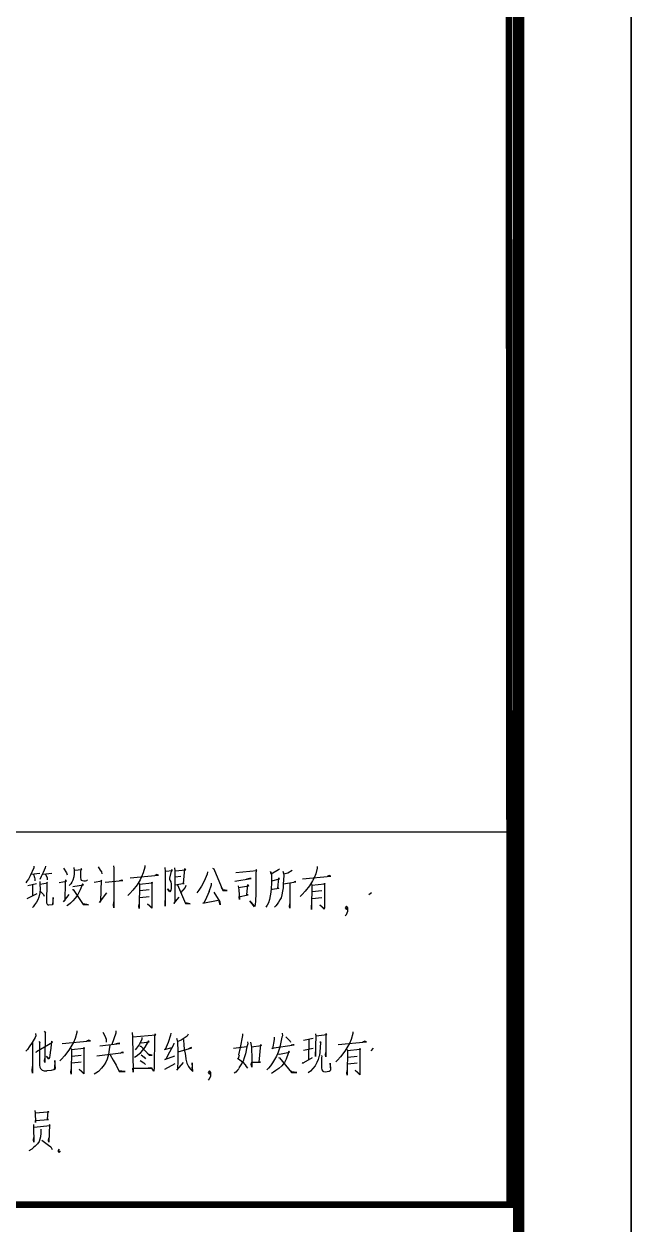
# Model space of a CAD drawing. Extents: x 12152 to 491505, y 111028 to 412681.
# Drawn here: x 486097 to 491498, y 135418 to 146091 of the extents above; entities that cross this region are included whole.
import ezdxf

# ---------------------------------------------------------------- set-up
doc = ezdxf.new("R2010")
doc.units = 0
doc.header["$LTSCALE"] = 1000
doc.header["$MEASUREMENT"] = 0
doc.layers.add('PUB_TITLE', color=4, linetype='Continuous')
doc.layers.add('yichutu', color=7, linetype='Continuous', true_color=0xffffff, plot=False)

# ---------------------------------------------------------------- blocks, each defined once
blk = doc.blocks.new('yct-1051-594-105100-59400-100-1002.0')
at = {"layer": 'yichutu', "color": 7, "true_color": 0xffffff}
blk.add_lwpolyline([(0, 0), (0, 59400), (105100, 59400), (105100, 0)], close=True, dxfattribs=at)

msp = doc.modelspace()

# ---------------------------------------------------------------- linework, layer by layer
at = {"layer": 'PUB_TITLE'}
for p, q in [((482019.5, 138912), (490419.5, 138912)), ((486186.2, 138592.2), (486152.3, 138519.7)), ((486162, 138534.8), (486239.4, 138543.9)), ((486186.2, 138607.4), (486186.2, 138592.2)), ((486268.5, 138549.9), (486249.1, 138513.6)), ((486263.6, 138534.8), (486345.9, 138543.9)), ((486285.4, 138592.2), (486268.5, 138549.9)), ((486287.8, 138607.4), (486285.4, 138592.2)), ((486447.5, 138589.2), (486476.5, 138546.9)), ((486476.5, 138546.9), (486481.3, 138528.7)), ((486544.2, 138537.8), (486539.4, 138510.6)), ((486541.8, 138595.3), (486544.2, 138568)), ((486544.2, 138568), (486544.2, 138537.8)), ((486546.6, 138571.1), (486611.9, 138577.1)), ((486607.1, 138586.2), (486599.8, 138562)), ((486599.8, 138562), (486599.8, 138540.8)), ((486599.8, 138540.8), (486599.8, 138522.7)), ((486611.9, 138577.1), (486607.1, 138586.2)), ((486757.1, 138601.3), (486776.4, 138571.1)), ((486776.4, 138571.1), (486786.1, 138556)), ((486786.1, 138556), (486790.9, 138537.8)), ((486894.9, 138610.4), (486897.4, 138589.2)), ((486897.4, 138589.2), (486897.4, 138235.4)), ((487158.6, 138546.9), (487144.1, 138510.6)), ((487173.1, 138598.3), (487158.6, 138546.9)), ((487173.1, 138613.4), (487173.1, 138598.3)), ((487349.7, 138595.3), (487354.5, 138559)), ((487354.5, 138559), (487354.5, 138250.6)), ((487357, 138562), (487417.4, 138568)), ((487410.2, 138574.1), (487390.8, 138498.5)), ((487417.4, 138568), (487410.2, 138574.1)), ((487436.8, 138592.2), (487439.2, 138565)), ((487439.2, 138565), (487439.2, 138286.8)), ((487441.6, 138565), (487536, 138574.1)), ((487526.3, 138583.2), (487514.2, 138453.1)), ((487536, 138574.1), (487526.3, 138583.2)), ((487729.5, 138556), (487727, 138534.8)), ((487773, 138589.2), (487785.1, 138583.2)), ((487785.1, 138583.2), (487867.3, 138389.7)), ((487981.3, 138550.1), (488167.6, 138568.2)), ((488162.8, 138577.3), (488160.3, 138532)), ((488167.6, 138568.2), (488162.8, 138577.3)), ((488291, 138559.2), (488298.2, 138535)), ((488295.8, 138535), (488291, 138559.2)), ((488361.1, 138574.3), (488295.8, 138535)), ((488370.8, 138580.3), (488361.1, 138574.3)), ((488404.6, 138559.2), (488409.5, 138522.9)), ((488409.5, 138535), (488404.6, 138559.2)), ((488445.8, 138544.1), (488409.5, 138535)), ((488484.5, 138568.2), (488445.8, 138544.1)), ((488692.5, 138538), (488678, 138501.7)), ((488707, 138589.4), (488692.5, 138538)), ((488707, 138604.5), (488707, 138589.4)), ((486123.3, 138474.3), (486113.6, 138459.2)), ((486137.8, 138492.5), (486123.3, 138474.3)), ((486130.6, 138435), (486208, 138453.1)), ((486152.3, 138519.7), (486137.8, 138492.5)), ((486174.1, 138441.1), (486174.1, 138341.3)), ((486181.4, 138534.8), (486191, 138504.5)), ((486191, 138504.5), (486193.5, 138495.5)), ((486193.5, 138495.5), (486193.5, 138477.3)), ((486249.1, 138513.6), (486237, 138489.4)), ((486237, 138471.3), (486239.4, 138444.1)), ((486239.4, 138444.1), (486241.8, 138404.8)), ((486241.8, 138447.1), (486307.2, 138459.2)), ((486287.8, 138534.8), (486302.3, 138501.5)), ((486299.9, 138447.1), (486297.5, 138302)), ((486299.9, 138465.2), (486299.9, 138447.1)), ((486307.2, 138459.2), (486299.9, 138465.2)), ((486302.3, 138501.5), (486304.7, 138486.4)), ((486411.2, 138462.2), (486476.5, 138474.3)), ((486464.4, 138462.2), (486462, 138302)), ((486466.8, 138486.4), (486464.4, 138462.2)), ((486476.5, 138474.3), (486466.8, 138486.4)), ((486512.8, 138450.1), (486500.7, 138435)), ((486522.4, 138465.2), (486512.8, 138450.1)), ((486532.1, 138483.4), (486522.4, 138465.2)), ((486539.4, 138510.6), (486532.1, 138483.4)), ((486532.1, 138425.9), (486626.4, 138441.1)), ((486599.8, 138522.7), (486599.8, 138501.5)), ((486599.8, 138501.5), (486602.3, 138492.5)), ((486602.3, 138492.5), (486607.1, 138483.4)), ((486607.1, 138483.4), (486616.8, 138480.4)), ((486619.2, 138450.1), (486609.5, 138425.9)), ((486616.8, 138480.4), (486628.9, 138477.3)), ((486626.4, 138441.1), (486619.2, 138450.1)), ((486628.9, 138477.3), (486645.8, 138477.3)), ((486645.8, 138477.3), (486655.5, 138480.4)), ((486655.5, 138480.4), (486662.7, 138486.4)), ((486720.8, 138465.2), (486788.5, 138477.3)), ((486783.7, 138483.4), (486778.8, 138295.9)), ((486788.5, 138477.3), (486783.7, 138483.4)), ((486820, 138465.2), (486977.2, 138480.4)), ((486967.5, 138483.4), (486948.2, 138477.3)), ((486977.2, 138480.4), (486967.5, 138483.4)), ((487042.5, 138501.5), (487294.1, 138525.7)), ((487103, 138441.1), (487064.3, 138392.7)), ((487129.6, 138486.4), (487103, 138441.1)), ((487119.9, 138459.2), (487124.7, 138447.1)), ((487124.7, 138447.1), (487122.3, 138247.5)), ((487124.7, 138447.1), (487236, 138459.2)), ((487144.1, 138510.6), (487129.6, 138486.4)), ((487236, 138465.2), (487240.8, 138459.2)), ((487236, 138459.2), (487236, 138465.2)), ((487240.8, 138459.2), (487236, 138456.2)), ((487236, 138456.2), (487236, 138244.5)), ((487279.6, 138531.8), (487260.2, 138522.7)), ((487294.1, 138525.7), (487279.6, 138531.8)), ((487390.8, 138498.5), (487390.8, 138492.5)), ((487390.8, 138492.5), (487395.7, 138483.4)), ((487395.7, 138483.4), (487402.9, 138468.3)), ((487402.9, 138468.3), (487407.8, 138447.1)), ((487407.8, 138447.1), (487407.8, 138429)), ((487492.4, 138513.6), (487441.6, 138507.6)), ((487521.4, 138453.1), (487444, 138438)), ((487463.4, 138441.1), (487533.5, 138274.8)), ((487514.2, 138453.1), (487521.4, 138453.1)), ((487538.4, 138435), (487531.1, 138416.9)), ((487700.4, 138474.3), (487676.3, 138429)), ((487727, 138534.8), (487700.4, 138474.3)), ((487763.3, 138438), (487741.6, 138377.6)), ((487763.3, 138456.2), (487763.3, 138438)), ((487974.1, 138474.5), (488119.2, 138495.7)), ((488004, 138433.3), (488008.9, 138397)), ((488104.7, 138495.7), (488078.1, 138489.6)), ((488080.5, 138350.5), (488087.8, 138444.3)), ((488087.8, 138444.3), (488095, 138429.2)), ((488119.2, 138495.7), (488104.7, 138495.7)), ((488160.3, 138532), (488160.3, 138362.6)), ((488298.2, 138456.4), (488295.8, 138408)), ((488298.2, 138535), (488298.2, 138456.4)), ((488368.4, 138489.6), (488300.6, 138474.5)), ((488356.3, 138408), (488363.5, 138501.7)), ((488363.5, 138501.7), (488368.4, 138489.6)), ((488404.6, 138447.3), (488402.2, 138414)), ((488407.1, 138486.6), (488404.6, 138447.3)), ((488409.5, 138522.9), (488407.1, 138486.6)), ((488407.1, 138450.3), (488515.9, 138468.5)), ((488462.7, 138456.4), (488462.7, 138232.6)), ((488508.7, 138471.5), (488496.6, 138465.4)), ((488515.9, 138468.5), (488508.7, 138471.5)), ((488576.4, 138492.6), (488827.9, 138516.8)), ((488636.9, 138432.2), (488598.2, 138383.8)), ((488663.5, 138477.5), (488636.9, 138432.2)), ((488653.8, 138450.3), (488658.6, 138438.2)), ((488658.6, 138438.2), (488656.2, 138238.7)), ((488658.6, 138438.2), (488769.9, 138450.3)), ((488678, 138501.7), (488663.5, 138477.5)), ((488769.9, 138456.4), (488774.7, 138450.3)), ((488769.9, 138450.3), (488769.9, 138456.4)), ((488774.7, 138450.3), (488769.9, 138447.3)), ((488769.9, 138447.3), (488769.9, 138235.6)), ((488813.4, 138522.9), (488794.1, 138513.8)), ((488827.9, 138516.8), (488813.4, 138522.9)), ((486125.7, 138320.1), (486215.2, 138362.4)), ((486229.8, 138332.2), (486220.1, 138308)), ((486237, 138368.5), (486229.8, 138332.2)), ((486241.8, 138404.8), (486237, 138368.5)), ((486241.8, 138383.6), (486270.9, 138353.4)), ((486270.9, 138353.4), (486275.7, 138341.3)), ((486355.5, 138329.2), (486350.7, 138268.7)), ((486355.5, 138268.7), (486355.5, 138329.2)), ((486449.9, 138289.9), (486500.7, 138353.4)), ((486529.7, 138398.7), (486534.5, 138398.7)), ((486534.5, 138398.7), (486624, 138265.7)), ((486573.2, 138350.3), (486553.9, 138323.1)), ((486585.3, 138371.5), (486573.2, 138350.3)), ((486597.4, 138395.7), (486585.3, 138371.5)), ((486609.5, 138425.9), (486597.4, 138395.7)), ((486769.2, 138283.8), (486834.5, 138368.5)), ((487037.7, 138362.4), (487020.7, 138347.3)), ((487064.3, 138392.7), (487037.7, 138362.4)), ((487211.8, 138395.7), (487127.2, 138386.6)), ((487127.2, 138329.2), (487211.8, 138338.2)), ((487373.9, 138404.8), (487395.7, 138380.6)), ((487395.7, 138377.6), (487373.9, 138404.8)), ((487402.9, 138392.7), (487395.7, 138377.6)), ((487405.3, 138407.8), (487402.9, 138392.7)), ((487407.8, 138429), (487405.3, 138407.8)), ((487429.5, 138274.8), (487477.9, 138332.2)), ((487531.1, 138416.9), (487490, 138368.5)), ((487652.1, 138392.7), (487635.1, 138368.5)), ((487676.3, 138429), (487652.1, 138392.7)), ((487722.2, 138329.2), (487698, 138277.8)), ((487744, 138380.6), (487722.2, 138329.2)), ((487741.6, 138377.6), (487744, 138380.6)), ((487785.1, 138374.5), (487838.3, 138289.9)), ((487869.8, 138395.7), (487855.2, 138416.9)), ((487867.3, 138389.7), (487872.2, 138389.7)), ((487906, 138389.7), (487869.8, 138395.7)), ((487872.2, 138389.7), (487906, 138389.7)), ((488095, 138429.2), (488005.5, 138414)), ((488005.5, 138335.4), (488092.6, 138350.5)), ((488008.9, 138397), (488013.7, 138309.3)), ((488013.7, 138309.3), (488011.3, 138330.5)), ((488092.6, 138350.5), (488080.5, 138350.5)), ((488160.3, 138362.6), (488157.9, 138296.1)), ((488288.5, 138341.5), (488281.3, 138311.2)), ((488293.4, 138374.7), (488288.5, 138341.5)), ((488295.8, 138408), (488293.4, 138374.7)), ((488303, 138398.9), (488307.9, 138401.9)), ((488307.9, 138401.9), (488363.5, 138411)), ((488363.5, 138411), (488356.3, 138408)), ((488385.3, 138326.3), (488373.2, 138308.2)), ((488392.5, 138350.5), (488385.3, 138326.3)), ((488397.4, 138383.8), (488392.5, 138350.5)), ((488402.2, 138414), (488397.4, 138383.8)), ((488571.5, 138353.6), (488554.6, 138338.4)), ((488598.2, 138383.8), (488571.5, 138353.6)), ((488745.7, 138386.8), (488661, 138377.8)), ((488661, 138320.3), (488745.7, 138329.4)), ((489188.4, 138368.7), (489164.2, 138350.5)), ((486179, 138244.5), (486171.7, 138238.5)), ((486191, 138262.7), (486179, 138244.5)), ((486208, 138286.8), (486191, 138262.7)), ((486220.1, 138308), (486208, 138286.8)), ((486297.5, 138302), (486297.5, 138280.8)), ((486297.5, 138280.8), (486302.3, 138268.7)), ((486302.3, 138268.7), (486309.6, 138262.7)), ((486309.6, 138262.7), (486319.2, 138262.7)), ((486319.2, 138262.7), (486350.7, 138265.7)), ((486350.7, 138265.7), (486355.5, 138268.7)), ((486462, 138302), (486449.9, 138289.9)), ((486493.4, 138262.7), (486478.9, 138253.6)), ((486510.3, 138277.8), (486493.4, 138262.7)), ((486532.1, 138298.9), (486510.3, 138277.8)), ((486553.9, 138323.1), (486532.1, 138298.9)), ((486624, 138271.7), (486611.9, 138283.8)), ((486670, 138262.7), (486624, 138271.7)), ((486624, 138265.7), (486670, 138262.7)), ((486778.8, 138295.9), (486769.2, 138283.8)), ((486894.9, 138259.6), (486897.4, 138289.9)), ((486897.4, 138235.4), (486894.9, 138259.6)), ((487119.9, 138247.5), (487122.3, 138268.7)), ((487122.3, 138229.4), (487119.9, 138247.5)), ((487122.3, 138247.5), (487122.3, 138229.4)), ((487194.9, 138271.7), (487233.6, 138238.5)), ((487233.6, 138232.4), (487194.9, 138271.7)), ((487236, 138244.5), (487233.6, 138232.4)), ((487352.1, 138274.8), (487354.5, 138302)), ((487354.5, 138250.6), (487352.1, 138274.8)), ((487439.2, 138286.8), (487429.5, 138274.8)), ((487533.5, 138280.8), (487523.9, 138298.9)), ((487577.1, 138271.7), (487533.5, 138280.8)), ((487533.5, 138274.8), (487577.1, 138271.7)), ((487688.3, 138277.8), (487823.8, 138305)), ((487698, 138277.8), (487688.3, 138277.8)), ((487843.2, 138262.7), (487833.5, 138295.9)), ((487838.3, 138289.9), (487843.2, 138262.7)), ((488107.1, 138299.1), (488148.2, 138253.8)), ((488148.2, 138244.7), (488107.1, 138299.1)), ((488150.7, 138250.8), (488148.2, 138244.7)), ((488155.5, 138265.9), (488150.7, 138250.8)), ((488157.9, 138296.1), (488155.5, 138265.9)), ((488259.5, 138259.8), (488249.8, 138241.7)), ((488271.6, 138281), (488259.5, 138259.8)), ((488281.3, 138311.2), (488271.6, 138281)), ((488336.9, 138253.8), (488324.8, 138241.7)), ((488349, 138268.9), (488336.9, 138253.8)), ((488361.1, 138287), (488349, 138268.9)), ((488373.2, 138308.2), (488361.1, 138287)), ((488460.3, 138247.7), (488462.7, 138271.9)), ((488462.7, 138232.6), (488460.3, 138247.7)), ((488653.8, 138238.7), (488656.2, 138259.8)), ((488656.2, 138220.5), (488653.8, 138238.7)), ((488656.2, 138238.7), (488656.2, 138220.5)), ((488728.8, 138262.9), (488767.5, 138229.6)), ((488767.5, 138223.5), (488728.8, 138262.9)), ((488769.9, 138235.6), (488767.5, 138223.5)), ((488965.8, 138250.8), (488953.7, 138235.6)), ((488953.7, 138235.6), (488965.8, 138220.5)), ((488977.9, 138235.6), (488965.8, 138250.8)), ((488965.8, 138220.5), (488977.9, 138235.6)), ((488977.9, 138205.4), (488977.9, 138235.6)), ((488956.1, 138166.1), (488965.8, 138178.2)), ((488965.8, 138178.2), (488977.9, 138205.4)), ((486195.3, 137085.4), (486171.1, 137040)), ((486202.6, 137097.4), (486195.3, 137085.4)), ((486200.2, 137118.6), (486202.6, 137097.4)), ((486231.6, 137052.1), (486238.9, 137037)), ((486277.6, 137139.8), (486289.7, 137124.7)), ((486284.8, 137127.7), (486282.4, 136861.6)), ((486289.7, 137124.7), (486284.8, 137127.7)), ((486342.9, 137052.1), (486335.6, 136988.6)), ((486350.1, 137043), (486342.9, 137052.1)), ((486437.2, 137030.9), (486688.8, 137055.1)), ((486553.3, 137076.3), (486538.8, 137040)), ((486567.8, 137127.7), (486553.3, 137076.3)), ((486567.8, 137142.8), (486567.8, 137127.7)), ((486674.3, 137061.2), (486654.9, 137052.1)), ((486688.8, 137055.1), (486674.3, 137061.2)), ((486797.6, 137130.7), (486817, 137097.4)), ((486817, 137097.4), (486829.1, 137070.2)), ((486829.1, 137070.2), (486829.1, 137043)), ((486913.7, 137121.6), (486877.4, 137021.9)), ((486913.7, 137142.8), (486913.7, 137121.6)), ((487058.9, 137127.7), (487063.7, 137088.4)), ((487063.7, 137088.4), (487068.5, 136776.9)), ((487066.1, 137088.4), (487269.3, 137106.5)), ((487145.9, 137070.2), (487124.2, 137024.9)), ((487143.5, 137037), (487211.3, 137046)), ((487145.9, 137085.4), (487145.9, 137070.2)), ((487204, 137055.1), (487172.6, 136997.7)), ((487211.3, 137046), (487204, 137055.1)), ((487257.2, 137088.4), (487254.8, 136816.3)), ((487262.1, 137115.6), (487257.2, 137088.4)), ((487269.3, 137106.5), (487262.1, 137115.6)), ((487399.9, 137103.5), (487380.6, 137040)), ((487402.3, 137121.6), (487399.9, 137103.5)), ((487455.6, 137079.3), (487462.8, 137049.1)), ((487462.8, 137049.1), (487465.2, 136955.3)), ((487494.3, 137061.2), (487465.2, 137049.1)), ((487549.9, 137094.4), (487494.3, 137061.2)), ((487516, 137067.2), (487518.5, 137012.8)), ((487557.2, 137112.6), (487549.9, 137094.4)), ((488041.2, 137100.7), (488021.9, 136994.8)), ((488041.2, 137115.8), (488041.2, 137100.7)), ((488084.8, 137046.2), (488089.6, 137028.1)), ((488324.3, 137067.4), (488307.3, 136982.7)), ((488321.8, 137085.5), (488324.3, 137067.4)), ((488392, 137085.5), (488379.9, 137028.1)), ((488396.8, 137097.6), (488392, 137085.5)), ((488394.4, 137121.8), (488396.8, 137097.6)), ((488425.8, 137088.6), (488454.9, 137064.4)), ((488454.9, 137064.4), (488464.5, 137052.3)), ((488464.5, 137052.3), (488469.4, 137043.2)), ((488670.2, 137076.5), (488583.1, 137058.3)), ((488631.5, 137064.4), (488629, 136886)), ((488689.5, 137115.8), (488694.3, 137094.6)), ((488694.3, 137094.6), (488691.9, 137010)), ((488696.8, 137097.6), (488791.1, 137109.7)), ((488730.6, 137049.3), (488740.3, 137040.2)), ((488783.8, 137118.8), (488781.4, 137103.7)), ((488781.4, 137103.7), (488781.4, 136952.5)), ((488791.1, 137109.7), (488783.8, 137118.8)), ((488892.7, 137022.1), (489144.3, 137046.2)), ((489008.8, 137067.4), (488994.3, 137031.1)), ((489023.3, 137118.8), (489008.8, 137067.4)), ((489023.3, 137133.9), (489023.3, 137118.8)), ((489129.7, 137052.3), (489110.4, 137043.2)), ((489144.3, 137046.2), (489129.7, 137052.3)), ((486130, 136976.5), (486113.1, 136961.4)), ((486144.5, 137000.7), (486130, 136976.5)), ((486171.1, 137040), (486144.5, 137000.7)), ((486173.5, 137040), (486173.5, 136767.9)), ((486200.2, 136955.3), (486205, 136952.3)), ((486205, 136952.3), (486207.4, 136958.4)), ((486207.4, 136958.4), (486350.1, 137043)), ((486234, 137043), (486234, 136858.6)), ((486238.9, 137037), (486234, 137043)), ((486330.8, 136949.3), (486325.9, 136925.1)), ((486335.6, 136988.6), (486330.8, 136949.3)), ((486497.7, 136970.5), (486459, 136922.1)), ((486524.3, 137015.8), (486497.7, 136970.5)), ((486514.6, 136988.6), (486519.5, 136976.5)), ((486519.5, 136976.5), (486517, 136776.9)), ((486519.5, 136976.5), (486630.7, 136988.6)), ((486538.8, 137040), (486524.3, 137015.8)), ((486630.7, 136994.6), (486635.6, 136988.6)), ((486630.7, 136988.6), (486630.7, 136994.6)), ((486635.6, 136988.6), (486630.7, 136985.6)), ((486630.7, 136985.6), (486630.7, 136773.9)), ((486744.4, 136922.1), (486983.9, 136949.3)), ((486771, 137009.8), (486950, 137030.9)), ((486855.7, 136976.5), (486848.4, 136934.2)), ((486860.5, 137015.8), (486855.7, 136976.5)), ((486942.8, 137034), (486913.7, 137027.9)), ((486950, 137030.9), (486942.8, 137034)), ((486969.4, 136952.3), (486950, 136943.2)), ((486981.5, 136949.3), (486969.4, 136952.3)), ((487097.6, 136988.6), (487085.5, 136973.5)), ((487124.2, 137024.9), (487097.6, 136988.6)), ((487126.6, 136943.2), (487104.8, 136922.1)), ((487148.4, 136967.4), (487126.6, 136943.2)), ((487129, 137006.7), (487136.3, 137006.7)), ((487133.9, 137040), (487143.5, 137037)), ((487136.3, 137006.7), (487211.3, 136928.1)), ((487172.6, 136997.7), (487148.4, 136967.4)), ((487211.3, 136934.2), (487199.2, 136940.2)), ((487346.7, 136976.5), (487414.4, 136994.6)), ((487354, 136976.5), (487346.7, 136976.5)), ((487380.6, 137040), (487354, 136976.5)), ((487392.7, 136952.3), (487358.8, 136891.8)), ((487426.5, 137018.8), (487392.7, 136952.3)), ((487429, 137034), (487426.5, 137018.8)), ((487465.2, 136955.3), (487465.2, 136876.7)), ((487467.7, 136955.3), (487591, 136991.6)), ((487518.5, 137012.8), (487525.7, 136961.4)), ((487525.7, 136961.4), (487528.1, 136955.3)), ((487528.1, 136955.3), (487533, 136925.1)), ((487583.8, 136994.6), (487562, 136982.6)), ((487591, 136991.6), (487583.8, 136994.6)), ((487961.4, 136988.8), (488079.9, 137003.9)), ((488021.9, 136994.8), (488005, 136931.3)), ((488067.8, 136937.4), (488055.8, 136904.1)), ((488079.9, 137000.9), (488067.8, 136937.4)), ((488089.6, 137028.1), (488079.9, 137000.9)), ((488113.8, 137043.2), (488121.1, 136997.9)), ((488208.1, 137010), (488121.1, 136997.9)), ((488121.1, 136997.9), (488123.5, 136892)), ((488188.8, 136864.8), (488203.3, 137022.1)), ((488203.3, 137022.1), (488208.1, 137010)), ((488302.5, 136988.8), (488500.8, 137019)), ((488307.3, 136982.7), (488302.5, 136988.8)), ((488358.1, 136952.5), (488343.6, 136919.2)), ((488370.2, 136988.8), (488358.1, 136952.5)), ((488358.1, 136937.4), (488370.2, 136934.4)), ((488379.9, 137028.1), (488370.2, 136988.8)), ((488370.2, 136934.4), (488459.7, 136952.5)), ((488447.6, 136940.4), (488430.7, 136892)), ((488452.5, 136961.6), (488447.6, 136940.4)), ((488459.7, 136952.5), (488452.5, 136961.6)), ((488488.7, 137019), (488474.2, 137016)), ((488500.8, 137019), (488488.7, 137019)), ((488585.5, 136970.7), (488670.2, 136988.8)), ((488691.9, 137010), (488691.9, 136916.2)), ((488691.9, 136931.3), (488691.9, 136955.5)), ((488730.6, 136955.5), (488725.8, 136925.3)), ((488733, 136994.8), (488730.6, 136955.5)), ((488735.5, 137040.2), (488733, 136994.8)), ((488740.3, 137040.2), (488735.5, 137040.2)), ((488779, 136931.3), (488781.4, 136949.5)), ((488781.4, 136952.5), (488781.4, 136913.2)), ((488953.2, 136961.6), (488914.5, 136913.2)), ((488979.8, 137006.9), (488953.2, 136961.6)), ((488970.1, 136979.7), (488974.9, 136967.6)), ((488974.9, 136967.6), (488972.5, 136768.1)), ((488974.9, 136967.6), (489086.2, 136979.7)), ((488994.3, 137031.1), (488979.8, 137006.9)), ((489086.2, 136985.8), (489091, 136979.7)), ((489086.2, 136979.7), (489086.2, 136985.8)), ((489091, 136979.7), (489086.2, 136976.7)), ((489086.2, 136976.7), (489086.2, 136765)), ((489204.7, 136988.8), (489183, 136964.6)), ((486234, 136858.6), (486234, 136837.4)), ((486234, 136837.4), (486238.9, 136819.3)), ((486280, 136876.7), (486282.4, 136897.9)), ((486282.4, 136861.6), (486280, 136876.7)), ((486296.9, 136919.1), (486318.7, 136897.9)), ((486318.7, 136891.8), (486296.9, 136919.1)), ((486323.5, 136907), (486318.7, 136891.8)), ((486318.7, 136897.9), (486321.1, 136903.9)), ((486325.9, 136925.1), (486323.5, 136907)), ((486371.9, 136879.7), (486369.5, 136807.2)), ((486376.7, 136807.2), (486371.9, 136879.7)), ((486432.4, 136891.8), (486415.4, 136876.7)), ((486459, 136922.1), (486432.4, 136891.8)), ((486606.5, 136925.1), (486521.9, 136916)), ((486521.9, 136858.6), (486606.5, 136867.7)), ((486809.7, 136840.4), (486785.5, 136810.2)), ((486824.2, 136864.6), (486809.7, 136840.4)), ((486836.3, 136891.8), (486824.2, 136864.6)), ((486848.4, 136934.2), (486836.3, 136891.8)), ((486862.9, 136931.1), (486889.5, 136882.8)), ((486889.5, 136882.8), (486916.2, 136837.4)), ((486916.2, 136837.4), (486945.2, 136783)), ((487104.8, 136922.1), (487080.6, 136907)), ((487131.4, 136879.7), (487162.9, 136858.6)), ((487141.1, 136931.1), (487167.7, 136910)), ((487162.9, 136858.6), (487177.4, 136843.5)), ((487167.7, 136910), (487179.8, 136894.9)), ((487237.9, 136928.1), (487211.3, 136934.2)), ((487211.3, 136928.1), (487237.9, 136928.1)), ((487351.6, 136888.8), (487438.6, 136922.1)), ((487358.8, 136891.8), (487351.6, 136888.8)), ((487351.6, 136801.1), (487443.5, 136852.5)), ((487458, 136795.1), (487516, 136861.6)), ((487465.2, 136876.7), (487462.8, 136804.2)), ((487533, 136925.1), (487537.8, 136891.8)), ((487537.8, 136891.8), (487547.5, 136855.6)), ((487547.5, 136855.6), (487562, 136825.3)), ((487593.4, 136858.6), (487591, 136789)), ((487598.3, 136783), (487593.4, 136858.6)), ((487997.7, 136901.1), (488017.1, 136886)), ((488010.7, 136926.4), (488003.5, 136896.2)), ((488026.7, 136840.6), (488007.4, 136813.4)), ((488017.1, 136886), (488043.7, 136864.8)), ((488041.2, 136864.8), (488026.7, 136840.6)), ((488046.1, 136873.9), (488041.2, 136864.8)), ((488043.7, 136864.8), (488065.4, 136840.6)), ((488055.8, 136904.1), (488046.1, 136873.9)), ((488065.4, 136840.6), (488075.1, 136825.5)), ((488118.6, 136846.7), (488123.5, 136864.8)), ((488123.5, 136819.5), (488118.6, 136846.7)), ((488123.5, 136892), (488123.5, 136819.5)), ((488123.5, 136864.8), (488200.9, 136864.8)), ((488200.9, 136864.8), (488188.8, 136864.8)), ((488290.4, 136831.6), (488273.5, 136810.4)), ((488309.7, 136858.8), (488290.4, 136831.6)), ((488326.7, 136889), (488309.7, 136858.8)), ((488343.6, 136919.2), (488326.7, 136889)), ((488363, 136907.2), (488370.2, 136904.1)), ((488392, 136831.6), (488365.4, 136807.4)), ((488370.2, 136904.1), (488476.6, 136774.1)), ((488413.7, 136861.8), (488392, 136831.6)), ((488430.7, 136892), (488413.7, 136861.8)), ((488571, 136861.8), (488580.7, 136855.8)), ((488580.7, 136855.8), (488587.9, 136861.8)), ((488587.9, 136861.8), (488665.3, 136907.2)), ((488687.1, 136831.6), (488667.7, 136807.4)), ((488701.6, 136861.8), (488687.1, 136831.6)), ((488691.9, 136916.2), (488691.9, 136931.3)), ((488713.7, 136889), (488701.6, 136861.8)), ((488720.9, 136913.2), (488713.7, 136889)), ((488725.8, 136925.3), (488720.9, 136913.2)), ((488742.7, 136925.3), (488747.6, 136913.2)), ((488745.1, 136907.2), (488742.7, 136831.6)), ((488742.7, 136831.6), (488745.1, 136813.4)), ((488747.6, 136913.2), (488745.1, 136907.2)), ((488781.4, 136913.2), (488779, 136931.3)), ((488820.1, 136855.8), (488825, 136795.3)), ((488827.4, 136795.3), (488820.1, 136855.8)), ((488887.9, 136883), (488870.9, 136867.8)), ((488914.5, 136913.2), (488887.9, 136883)), ((489062, 136916.2), (488977.4, 136907.2)), ((488977.4, 136849.7), (489062, 136858.8)), ((486171.1, 136792.1), (486173.5, 136825.3)), ((486173.5, 136767.9), (486171.1, 136792.1)), ((486238.9, 136819.3), (486243.7, 136807.2)), ((486243.7, 136807.2), (486251, 136801.1)), ((486251, 136801.1), (486258.2, 136795.1)), ((486258.2, 136795.1), (486277.6, 136789)), ((486277.6, 136789), (486301.8, 136789)), ((486301.8, 136789), (486304.2, 136792.1)), ((486304.2, 136792.1), (486342.9, 136795.1)), ((486342.9, 136795.1), (486362.2, 136798.1)), ((486369.5, 136807.2), (486362.2, 136798.1)), ((486362.2, 136798.1), (486376.7, 136807.2)), ((486514.6, 136776.9), (486517, 136798.1)), ((486517, 136758.8), (486514.6, 136776.9)), ((486517, 136776.9), (486517, 136758.8)), ((486589.6, 136801.1), (486628.3, 136767.9)), ((486628.3, 136761.8), (486589.6, 136801.1)), ((486630.7, 136773.9), (486628.3, 136761.8)), ((486737.2, 136767.9), (486722.6, 136758.8)), ((486761.3, 136783), (486737.2, 136767.9)), ((486785.5, 136810.2), (486761.3, 136783)), ((486945.2, 136789), (486928.2, 136816.3)), ((486991.1, 136783), (486945.2, 136789)), ((486945.2, 136783), (486996, 136783)), ((486996, 136783), (486991.1, 136783)), ((487066.1, 136810.2), (487237.9, 136810.2)), ((487068.5, 136776.9), (487066.1, 136810.2)), ((487225.8, 136813.2), (487201.6, 136810.2)), ((487237.9, 136810.2), (487225.8, 136813.2)), ((487252.4, 136786), (487235.4, 136810.2)), ((487254.8, 136816.3), (487252.4, 136786)), ((487462.8, 136804.2), (487458, 136795.1)), ((487562, 136825.3), (487576.5, 136804.2)), ((487576.5, 136804.2), (487591, 136792.1)), ((487591, 136792.1), (487598.3, 136783)), ((487748.3, 136789), (487736.2, 136773.9)), ((487736.2, 136773.9), (487748.3, 136758.8)), ((487760.3, 136773.9), (487748.3, 136789)), ((487748.3, 136758.8), (487760.3, 136773.9)), ((487748.3, 136716.5), (487760.3, 136743.7)), ((487760.3, 136743.7), (487760.3, 136773.9)), ((487981.7, 136775.2), (487967.2, 136766.2)), ((487996.2, 136793.4), (487981.7, 136775.2)), ((488013.1, 136808.5), (487996.2, 136793.4)), ((488075.1, 136825.5), (488084.8, 136810.4)), ((488273.5, 136810.4), (488258.9, 136795.3)), ((488317, 136777.1), (488300.1, 136765)), ((488338.8, 136789.2), (488317, 136777.1)), ((488365.4, 136807.4), (488338.8, 136789.2)), ((488476.6, 136780.2), (488457.3, 136795.3)), ((488525, 136774.1), (488476.6, 136780.2)), ((488476.6, 136774.1), (488525, 136774.1)), ((488646, 136786.2), (488624.2, 136771.1)), ((488667.7, 136807.4), (488646, 136786.2)), ((488745.1, 136813.4), (488747.6, 136795.3)), ((488747.6, 136795.3), (488754.8, 136786.2)), ((488754.8, 136786.2), (488762.1, 136783.2)), ((488762.1, 136783.2), (488776.6, 136780.2)), ((488776.6, 136780.2), (488812.9, 136786.2)), ((488812.9, 136786.2), (488822.5, 136789.2)), ((488825, 136795.3), (488820.1, 136789.2)), ((488822.5, 136789.2), (488827.4, 136795.3)), ((488970.1, 136768.1), (488972.5, 136789.2)), ((488972.5, 136749.9), (488970.1, 136768.1)), ((488972.5, 136768.1), (488972.5, 136749.9)), ((489045.1, 136792.3), (489083.8, 136759)), ((489083.8, 136752.9), (489045.1, 136792.3)), ((489086.2, 136765), (489083.8, 136752.9)), ((487738.6, 136704.4), (487748.3, 136716.5)), ((486192.9, 136434.7), (486197.7, 136413.5)), ((486309, 136419.6), (486197.7, 136410.5)), ((486197.7, 136413.5), (486200.2, 136328.9)), ((486306.6, 136356.1), (486311.4, 136428.7)), ((486316.3, 136419.6), (486309, 136419.6)), ((486311.4, 136428.7), (486316.3, 136419.6)), ((486180.8, 136310.7), (486183.2, 136286.6)), ((486185.6, 136286.6), (486330.8, 136301.7)), ((486200.2, 136347), (486316.3, 136356.1)), ((486200.2, 136328.9), (486200.2, 136347)), ((486316.3, 136356.1), (486306.6, 136356.1)), ((486323.5, 136310.7), (486318.7, 136153.5)), ((486330.8, 136301.7), (486323.5, 136310.7)), ((486183.2, 136286.6), (486185.6, 136153.5)), ((486183.2, 136174.7), (486185.6, 136195.8)), ((486243.7, 136201.9), (486238.9, 136180.7)), ((486248.5, 136235.1), (486243.7, 136201.9)), ((486248.5, 136268.4), (486248.5, 136235.1)), ((486316.3, 136168.6), (486318.7, 136192.8)), ((486166.3, 136093), (486139.7, 136077.9)), ((486183.2, 136105.1), (486166.3, 136093)), ((486185.6, 136153.5), (486183.2, 136174.7)), ((486197.7, 136117.2), (486183.2, 136105.1)), ((486217.1, 136138.4), (486197.7, 136117.2)), ((486231.6, 136159.6), (486217.1, 136138.4)), ((486238.9, 136180.7), (486231.6, 136159.6)), ((486255.8, 136171.7), (486316.3, 136126.3)), ((486318.7, 136153.5), (486316.3, 136168.6)), ((486316.3, 136126.3), (486335.6, 136111.2)), ((486335.6, 136111.2), (486347.7, 136090)), ((486410.3, 136092.3), (486398.5, 136077.6)), ((486398.5, 136077.6), (486410.3, 136062.8)), ((486410.3, 136062.8), (486422.1, 136077.6))]:
    msp.add_line(p, q, dxfattribs=at)
at = {"layer": 'PUB_TITLE', "color": 0}
msp.add_lwpolyline([(386397.7, 111028.2), (491497.7, 111028.2), (491497.7, 170428.2), (386397.7, 170428.2)], close=True, dxfattribs=at)
at = {"layer": 'PUB_TITLE', "color": 0, "const_width": 100}
msp.add_lwpolyline([(388897.7, 112028.2), (490497.7, 112028.2), (490497.7, 169428.2), (388897.7, 169428.2)], close=True, dxfattribs=at)
at = {"layer": 'PUB_TITLE', "const_width": 60}
msp.add_lwpolyline([(490419.5, 135597.8), (490404.2, 157199.2), (482019.5, 157197.7), (482019.5, 135597.8)], close=True, dxfattribs=at)

# ---------------------------------------------------------------- block references
at = {"layer": 'yichutu'}
msp.add_blockref('yct-1051-594-105100-59400-100-1002.0', (386397.7, 111028.2), dxfattribs=at)

doc.saveas('drawing.dxf')
